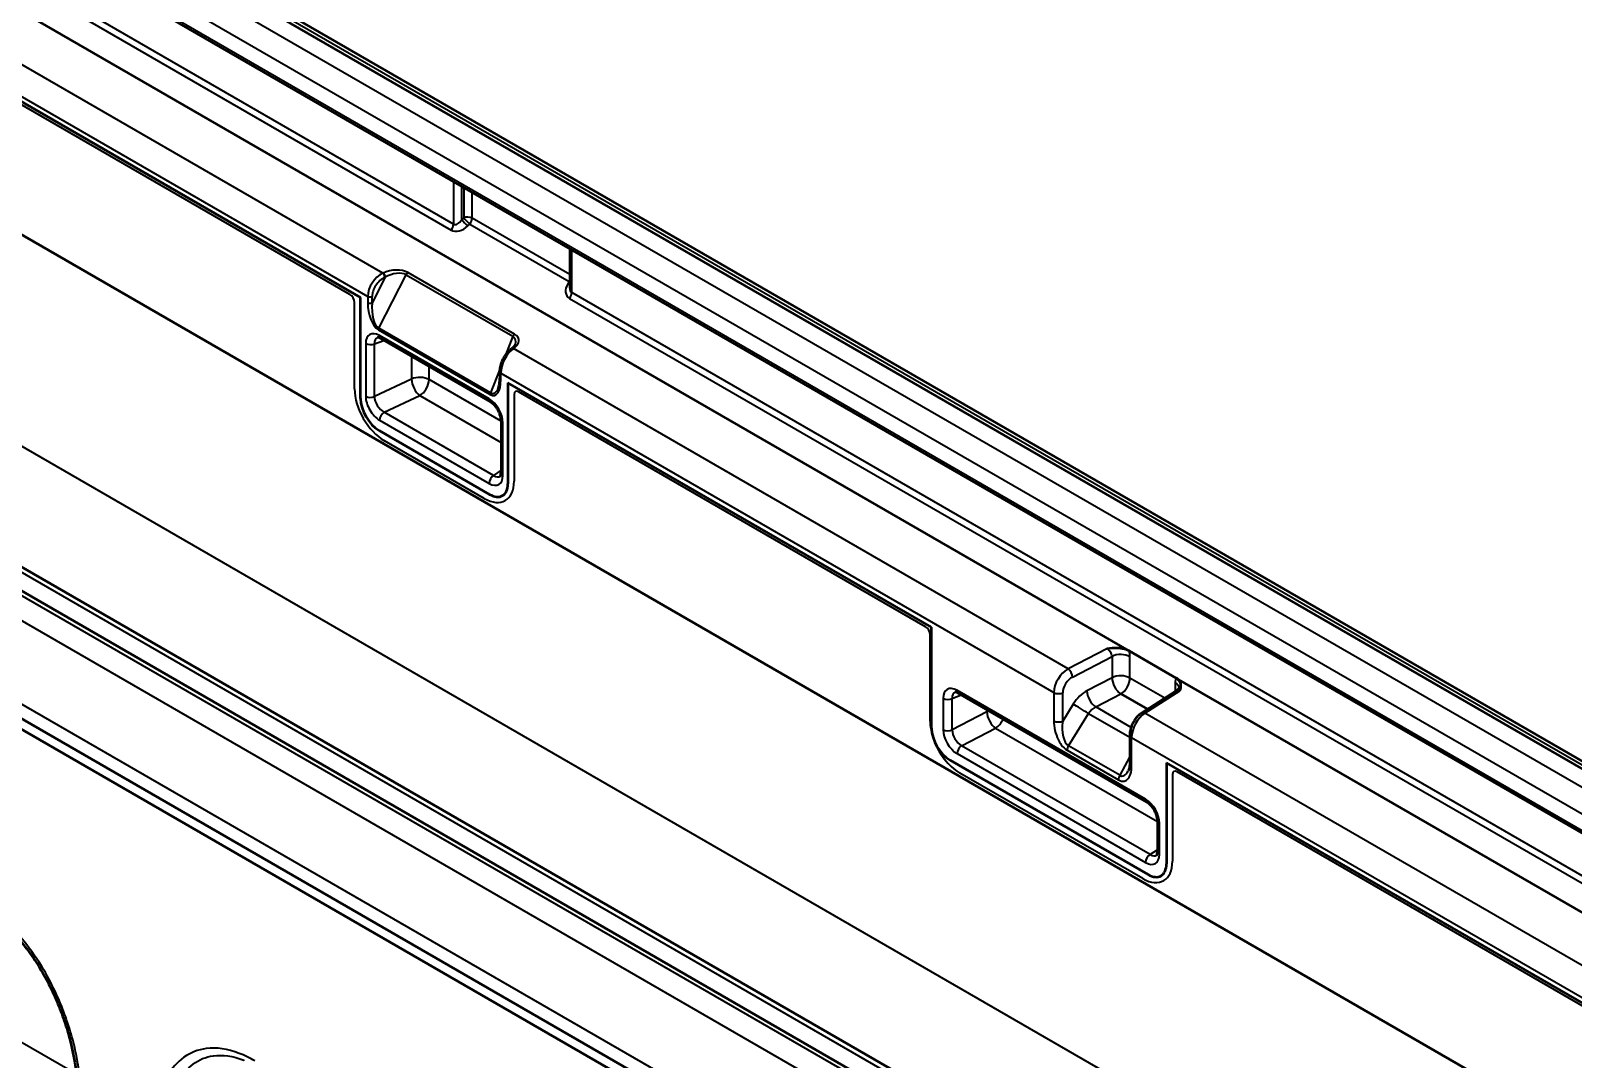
# Model space of a CAD drawing. Header units: millimetres. Extents: x 0 to 1485, y 0 to 1050.
# Drawn here: x 296.8 to 415.2, y 166.3 to 245.3 of the extents above; entities that cross this region are included whole.
import ezdxf

# ---------------------------------------------------------------- set-up
doc = ezdxf.new("R2010")
doc.units = ezdxf.units.MM
doc.header["$LTSCALE"] = 2.5
doc.layers.add('Sichtbar (ISO)', color=7, linetype='Continuous', lineweight=50)
doc.layers.add('Sichtbar schmal (ISO)', color=7, linetype='Continuous', lineweight=35)

msp = doc.modelspace()

# ---------------------------------------------------------------- linework, layer by layer
at = {"layer": 'Sichtbar (ISO)'}
for p, q in [((465.283, 131.913), (114.558, 334.404)), ((423.918, 117.828), (70.364, 321.952)), ((322.094, 224.789), (257.748, 261.94)), ((473.238, 155.489), (296.815, 257.347)), ((474.04, 155.626), (297.617, 257.484)), ((467.838, 153.677), (298.18, 251.63)), ((381.105, 197.66), (297.315, 246.036)), ((250.594, 230.363), (427.018, 128.505)), ((248.732, 229.586), (425.155, 127.728)), ((338.154, 228.55), (338.154, 225.526)), ((322.094, 217.033), (322.094, 224.789)), ((323.641, 221.645), (332.068, 216.78)), ((247.318, 220.605), (423.741, 118.747)), ((333.705, 220.888), (333.683, 220.872)), ((247.318, 219.788), (423.741, 117.93)), ((332.787, 219.084), (332.787, 218.605)), ((365.935, 199.478), (333.408, 218.257)), ((333.408, 218.257), (333.408, 210.501)), ((331.994, 209.684), (323.508, 214.583)), ((332.873, 215.386), (332.873, 211.337)), ((365.935, 191.721), (365.935, 199.478)), ((384.706, 195.581), (381.105, 197.66)), ((468.496, 147.205), (384.706, 195.581)), ((367.988, 194.409), (382.473, 186.046)), ((380.459, 194.359), (382.503, 193.179)), ((384.769, 194.631), (382.05, 192.888)), ((381.15, 191.221), (381.15, 189.046)), ((382.552, 180.494), (367.349, 189.272)), ((423.211, 166.41), (383.966, 189.068)), ((383.966, 189.068), (383.966, 181.311)), ((383.28, 184.644), (383.28, 182.235))]:
    msp.add_line(p, q, dxfattribs=at)
for centre, major_axis, start_param, end_param in [((323.508, 216.216), (-1, 1.732), 0.7853982, 2.3561945), ((331.994, 211.317), (1, -1.732), 5.4977871, 7.0685835), ((367.349, 190.905), (-1, 1.732), 0.7853982, 2.3561945), ((382.552, 182.127), (1, -1.732), 5.4977871, 7.0685835)]:
    msp.add_ellipse(centre, major_axis=major_axis, ratio=0.5773503, start_param=start_param, end_param=end_param, dxfattribs=at)
for points, knots in [([(323.641, 221.645), (323.61, 221.663), (323.581, 221.678), (323.527, 221.7), (323.503, 221.708), (323.462, 221.719), (323.445, 221.721), (323.419, 221.723), (323.41, 221.723), (323.398, 221.721), (323.396, 221.72), (323.395, 221.72)], [-0.77993495, -0.77993495, -0.77993495, -0.77993495, -0.64466595, -0.64466595, -0.50939694, -0.50939694, -0.37412793, -0.37412793, -0.23885892, -0.23885892, -0.10358992, -0.10358992, -0.10358992, -0.10358992]), ([(332.787, 219.084), (332.787, 219.211), (332.802, 219.344), (332.86, 219.614), (332.902, 219.751), (333.01, 220.019), (333.075, 220.149), (333.223, 220.394), (333.306, 220.508), (333.486, 220.711), (333.582, 220.8), (333.683, 220.872)], [0, 0, 0, 0, 0.3141593, 0.3141593, 0.6283185, 0.6283185, 0.9424778, 0.9424778, 1.2566371, 1.2566371, 1.5707963, 1.5707963, 1.5707963, 1.5707963]), ([(333.705, 220.888), (333.734, 220.909), (333.761, 220.93), (333.811, 220.973), (333.833, 220.994), (333.874, 221.037), (333.892, 221.058), (333.923, 221.1), (333.937, 221.12), (333.959, 221.159), (333.968, 221.178), (333.975, 221.196)], [4.71238898, 4.71238898, 4.71238898, 4.71238898, 4.82100907, 4.82100907, 4.92962917, 4.92962917, 5.03824926, 5.03824926, 5.14686936, 5.14686936, 5.25548945, 5.25548945, 5.25548945, 5.25548945]), ([(332.676, 217.876), (332.689, 217.91), (332.702, 217.948), (332.725, 218.03), (332.736, 218.074), (332.754, 218.167), (332.761, 218.217), (332.774, 218.321), (332.779, 218.375), (332.785, 218.488), (332.787, 218.546), (332.787, 218.605)], [0.89985535, 0.89985535, 0.89985535, 0.89985535, 1.00847545, 1.00847545, 1.11709554, 1.11709554, 1.22571564, 1.22571564, 1.33433573, 1.33433573, 1.44295583, 1.44295583, 1.44295583, 1.44295583]), ([(332.873, 215.386), (332.873, 215.452), (332.865, 215.529), (332.832, 215.698), (332.806, 215.79), (332.734, 215.981), (332.687, 216.079), (332.579, 216.267), (332.517, 216.358), (332.386, 216.519), (332.316, 216.591), (332.186, 216.704), (332.124, 216.748), (332.068, 216.78)], [-0.779935, -0.779935, -0.779935, -0.779935, -0.5315834, -0.5315834, -0.2717127, -0.2717127, -0.0034149, -0.0034149, 0.2679019, 0.2679019, 0.536284, 0.536284, 0.779935, 0.779935, 0.779935, 0.779935]), ([(332.813, 211.086), (332.813, 211.086), (332.814, 211.087), (332.82, 211.094), (332.825, 211.101), (332.837, 211.123), (332.844, 211.138), (332.856, 211.179), (332.862, 211.205), (332.87, 211.265), (332.873, 211.299), (332.873, 211.337)], [-0.72725902, -0.72725902, -0.72725902, -0.72725902, -0.58180722, -0.58180722, -0.43635541, -0.43635541, -0.29090361, -0.29090361, -0.1454518, -0.1454518, 0, 0, 0, 0]), ([(381.105, 197.66), (380.999, 197.721), (380.874, 197.769), (380.553, 197.85), (380.372, 197.867), (379.946, 197.883), (379.669, 197.856), (379.399, 197.83), (379.398, 197.83), (379.396, 197.83)], [0, 0, 0, 0, 0.08967806, 0.08967806, 0.20998507, 0.20998507, 0.4517981, 0.4517981, 0.45295355, 0.45295355, 0.45295355, 0.45295355]), ([(385, 194.594), (385, 194.595), (385.001, 194.596), (385.046, 194.752), (385.093, 194.912), (385.064, 195.157), (385.036, 195.262), (384.895, 195.448), (384.812, 195.52), (384.706, 195.581)], [-0.0007807, -0.0007807, -0.0007807, -0.0007807, 0, 0, 0.16338726, 0.16338726, 0.24467583, 0.24467583, 0.30526914, 0.30526914, 0.30526914, 0.30526914]), ([(367.988, 194.409), (367.956, 194.427), (367.926, 194.442), (367.872, 194.465), (367.847, 194.473), (367.806, 194.483), (367.789, 194.485), (367.764, 194.486), (367.755, 194.486), (367.745, 194.484), (367.743, 194.483), (367.743, 194.483)], [-0.4598187, -0.4598187, -0.4598187, -0.4598187, -0.31974524, -0.31974524, -0.17967178, -0.17967178, -0.03959831, -0.03959831, 0.10047515, 0.10047515, 0.24054861, 0.24054861, 0.24054861, 0.24054861]), ([(384.941, 194.838), (384.941, 194.838), (384.94, 194.836), (384.936, 194.822), (384.93, 194.806), (384.906, 194.764), (384.888, 194.738), (384.838, 194.683), (384.805, 194.655), (384.769, 194.631)], [0.21167974, 0.21167974, 0.21167974, 0.21167974, 0.30312438, 0.30312438, 0.45468658, 0.45468658, 0.60624877, 0.60624877, 0.75781096, 0.75781096, 0.75781096, 0.75781096]), ([(382.05, 192.888), (381.942, 192.819), (381.843, 192.735), (381.663, 192.548), (381.581, 192.444), (381.435, 192.222), (381.372, 192.104), (381.266, 191.859), (381.224, 191.733), (381.166, 191.478), (381.15, 191.35), (381.15, 191.221)], [-1.5707963, -1.5707963, -1.5707963, -1.5707963, -1.2566371, -1.2566371, -0.9424778, -0.9424778, -0.6283185, -0.6283185, -0.3141593, -0.3141593, 0, 0, 0, 0]), ([(381.15, 189.046), (381.15, 188.991), (381.148, 188.938), (381.141, 188.838), (381.135, 188.79), (381.121, 188.702), (381.112, 188.66), (381.093, 188.586), (381.082, 188.552), (381.06, 188.493), (381.048, 188.468), (381.037, 188.447)], [-1.4967652, -1.4967652, -1.4967652, -1.4967652, -1.38113706, -1.38113706, -1.26550892, -1.26550892, -1.14988077, -1.14988077, -1.03425263, -1.03425263, -0.91862448, -0.91862448, -0.91862448, -0.91862448]), ([(383.28, 184.644), (383.28, 184.711), (383.272, 184.788), (383.239, 184.958), (383.213, 185.052), (383.14, 185.244), (383.093, 185.343), (382.983, 185.534), (382.921, 185.625), (382.789, 185.787), (382.719, 185.859), (382.589, 185.971), (382.529, 186.014), (382.473, 186.046)], [-1.105507, -1.105507, -1.105507, -1.105507, -0.8565333, -0.8565333, -0.5948252, -0.5948252, -0.3242428, -0.3242428, -0.051128, -0.051128, 0.2177651, 0.2177651, 0.4598187, 0.4598187, 0.4598187, 0.4598187]), ([(383.219, 181.982), (383.219, 181.982), (383.22, 181.982), (383.225, 181.988), (383.23, 181.994), (383.242, 182.015), (383.249, 182.03), (383.262, 182.071), (383.268, 182.097), (383.277, 182.159), (383.28, 182.195), (383.28, 182.235)], [-0.75781096, -0.75781096, -0.75781096, -0.75781096, -0.60624877, -0.60624877, -0.45468658, -0.45468658, -0.30312438, -0.30312438, -0.15156219, -0.15156219, 0, 0, 0, 0]), ([(292.958, 177.975), (293.299, 177.778), (293.648, 177.547), (294.32, 177.035), (294.645, 176.758), (295.275, 176.16), (295.579, 175.841), (296.177, 175.151), (296.47, 174.78), (297.04, 173.988), (297.315, 173.566), (297.85, 172.669), (298.11, 172.186), (298.588, 171.201), (298.806, 170.698), (299.198, 169.69), (299.372, 169.188), (299.83, 167.68), (300.054, 166.676), (300.24, 165.448), (300.273, 165.192), (300.302, 164.939)], [-3.456559, -3.456559, -3.456559, -3.456559, -3.1339519, -3.1339519, -2.8308724, -2.8308724, -2.531953, -2.531953, -2.2277391, -2.2277391, -1.9105333, -1.9105333, -1.5667404, -1.5667404, -1.2210844, -1.2210844, -0.8754285, -0.8754285, -0.1841167, -0.1841167, 0, 0, 0, 0])]:
    msp.add_open_spline(points, degree=3, knots=knots, dxfattribs=at)
at = {"layer": 'Sichtbar schmal (ISO)'}
for p, q in [((463.752, 116.553), (113.027, 319.044)), ((473.508, 155.612), (297.084, 257.47)), ((472.001, 154.775), (295.578, 256.633)), ((471.117, 153.244), (294.694, 255.102)), ((467.735, 153.906), (298.076, 251.859)), ((300.144, 246.657), (329.045, 229.97)), ((329.222, 230.426), (300.32, 247.112)), ((323.796, 226.665), (292.721, 244.606)), ((291.707, 242.742), (322.642, 224.881)), ((321.277, 225.037), (291.707, 242.109)), ((329.222, 233.707), (329.222, 230.426)), ((329.863, 230.783), (329.863, 233.338)), ((330.007, 233.254), (330.007, 230.923)), ((330.647, 230.891), (330.647, 232.885)), ((249.969, 230.301), (426.393, 128.443)), ((330.007, 230.923), (329.863, 230.783)), ((330.326, 230.295), (330.471, 230.435)), ((330.471, 230.435), (338.113, 226.023)), ((338.154, 226.557), (330.647, 230.891)), ((248.463, 229.398), (424.886, 127.54)), ((247.671, 227.926), (424.094, 126.068)), ((338.301, 225.184), (338.301, 228.466)), ((323.981, 226.361), (322.976, 224.393)), ((323.487, 222.442), (325.582, 226.548)), ((323.824, 226.678), (323.796, 226.665)), ((323.953, 226.348), (323.981, 226.361)), ((325.582, 226.548), (333.776, 221.817)), ((333.921, 221.988), (325.727, 226.718)), ((338.113, 226.023), (338.012, 225.858)), ((430.338, 172.046), (338.301, 225.184)), ((321.629, 217.775), (321.629, 224.425)), ((322.642, 224.881), (322.642, 224.403)), ((322.976, 224.393), (322.976, 224.871)), ((338.124, 224.729), (430.162, 171.591)), ((424.094, 119.658), (247.671, 221.516)), ((323.151, 221.245), (323.882, 221.506)), ((323.455, 222.306), (332.047, 217.346)), ((332.079, 217.481), (323.487, 222.442)), ((331.964, 217.009), (323.538, 221.874)), ((333.776, 221.817), (333.207, 220.363)), ((322.483, 221.265), (322.483, 217.216)), ((323.151, 217.196), (323.151, 221.245)), ((326.009, 220.278), (326.009, 218.532)), ((333.828, 220.873), (333.85, 220.889)), ((376.42, 196.282), (333.828, 220.873)), ((327.345, 218.492), (327.345, 219.507)), ((332.806, 219.337), (332.079, 217.481)), ((326.009, 218.532), (323.151, 217.196)), ((332.873, 215.3), (327.345, 218.492)), ((332.86, 218.982), (375.322, 194.466)), ((332.86, 218.503), (332.86, 218.982)), ((323.903, 215.988), (326.638, 217.267)), ((326.638, 217.267), (332.873, 213.667)), ((333.874, 217.356), (333.874, 210.705)), ((365.471, 199.521), (334.226, 217.561)), ((332.306, 211.137), (323.903, 215.988)), ((323.55, 215.376), (331.953, 210.524)), ((333.019, 211.133), (333.019, 215.182)), ((331.585, 209.373), (323.917, 213.8)), ((332.873, 211.541), (332.306, 211.137)), ((365.823, 192.259), (365.823, 198.91)), ((379.396, 197.83), (376.42, 196.282)), ((376.754, 195.659), (379.789, 197.237)), ((379.789, 197.237), (379.789, 195.604)), ((381.166, 195.583), (381.166, 197.216)), ((379.789, 195.604), (377.865, 194.604)), ((383.843, 194.038), (381.166, 195.583)), ((367.516, 194.013), (368.198, 194.288)), ((382.37, 186.275), (367.885, 194.638)), ((375.322, 194.466), (375.322, 192.291)), ((376.01, 192.281), (376.01, 194.456)), ((378.534, 193.358), (380.459, 194.359)), ((380.459, 194.359), (382.503, 193.179)), ((382.32, 192.876), (385, 194.594)), ((384.645, 195.208), (384.645, 194.552)), ((366.828, 194.023), (366.828, 191.614)), ((367.516, 191.603), (367.516, 194.013)), ((370.179, 193.144), (370.179, 192.988)), ((376.813, 193.579), (376.01, 192.281)), ((381.247, 191.792), (378.534, 193.358)), ((370.179, 192.988), (367.516, 191.603)), ((376.448, 190.381), (377.982, 192.861)), ((377.982, 192.861), (381.15, 191.032)), ((424.912, 168.285), (382.32, 192.876)), ((368.244, 190.388), (370.849, 191.742)), ((370.849, 191.742), (383.28, 184.565)), ((381.296, 188.842), (381.296, 191.017)), ((381.296, 191.017), (423.758, 166.502)), ((367.89, 189.776), (382.364, 181.419)), ((382.718, 182.032), (368.244, 190.388)), ((376.345, 190.033), (380.274, 187.764)), ((380.377, 188.113), (376.448, 190.381)), ((381.15, 189.55), (380.377, 188.113)), ((422.393, 166.657), (384.784, 188.371)), ((382.143, 180.183), (368.112, 188.284)), ((384.432, 188.166), (384.432, 181.515)), ((383.426, 182.031), (383.426, 184.44)), ((383.28, 182.392), (382.718, 182.032)), ((300.276, 165.158), (292.396, 169.703))]:
    msp.add_line(p, q, dxfattribs=at)
for centre, major_axis, ratio, start_param, end_param in [((330.294, 230.687), (-0.5, 0), 0.5773503, 3.9269908, 5.3232542), ((328.869, 230.222), (0.25, 0.433), 0.5773503, 4.4505896, 5.4977871), ((329.753, 230.85), (-0.843, -0.771), 0.6979017, 0.2172594, 1.6135228), ((329.576, 231.101), (-0.342, -0.682), 0.5346109, 6.2521364, 7.6483998), ((330.149, 230.546), (0.348, -0.359), 0.12175, 3.8809968, 5.3648595), ((330.294, 230.687), (0.348, -0.359), 0.12175, 3.8809968, 5.3648595), ((330.294, 230.687), (0.25, 0.433), 0.5773503, 4.4505896, 5.4977871), ((323.796, 225.44), (-0.857, -1.235), 0.625286, 3.9790037, 5.5498), ((323.953, 225.328), (0.734, 1.017), 0.6341106, 0.8499338, 2.4207302), ((323.796, 226.461), (0.106, -0.226), 0.5138379, 0.8325514, 2.4033477), ((324.61, 226.117), (-1.42, -0.216), 0.5346616, 3.7311777, 5.2162444), ((323.824, 226.474), (-0.106, 0.226), 0.5138379, 3.974144, 5.5449403), ((324.61, 225.913), (1.188, 0.394), 0.5354703, 0.458747, 1.9438137), ((325.727, 226.514), (0.125, 0.217), 0.5773503, 0.7853982, 1.7453293), ((321.275, 224.628), (-0.249, 0.434), 0.5805074, 3.9338933, 5.499219), ((338.831, 225.608), (-0.843, -0.771), 0.6979017, 5.1041813, 6.5004447), ((337.835, 226.109), (0.426, -0.261), 0.2960565, 5.3117602, 5.7193289), ((337.936, 226.274), (-0.25, -0.433), 0.5773503, 1.3089969, 1.4498652), ((337.936, 226.274), (0.426, -0.261), 0.2960565, 5.3117602, 5.4187278), ((337.947, 224.98), (-0.25, -0.433), 0.5773503, 1.3089969, 2.3561945), ((338.654, 225.86), (-0.342, -0.682), 0.5346109, 5.4667382, 6.2521364), ((322.819, 224.983), (-0.25, 0), 0.5773503, 0.7853982, 2.2514747), ((323.531, 224.042), (0.229, -1.806), 0.4754597, 4.4513154, 5.936382), ((322.819, 224.505), (-0.25, 0), 0.5773503, 0.7853982, 2.2514747), ((323.708, 224.144), (-0.065, -1.747), 0.4267709, 4.5855287, 6.0705954), ((323.55, 220.636), (-0.758, 1.313), 0.5710761, 5.5032504, 7.0631203), ((323.903, 220.84), (-0.586, 0.84), 0.5621281, 6.1312507, 7.0147756), ((323.632, 222.409), (-0.125, -0.217), 0.5773503, 4.8869219, 5.4977871), ((323.891, 222.078), (-0.25, -0.433), 0.5773503, 5.4977871, 6.2831853), ((333.921, 221.783), (0.125, 0.217), 0.5773503, 0.7853982, 1.7453293), ((332.879, 221.139), (1.108, 0.44), 0.6019721, 5.7715073, 6.7134735), ((332.879, 221.343), (-1.36, -0.242), 0.5782051, 2.2586988, 3.7437654), ((322.837, 221.469), (0.5, 0), 0.5773503, 3.9269908, 5.3930674), ((333.828, 219.648), (0.659, 1.351), 0.5249266, 0.7487243, 2.3195206), ((333.828, 220.669), (-0.145, 0.204), 0.634537, 5.439648, 6.2831853), ((333.85, 220.685), (-0.145, 0.204), 0.634537, 5.439648, 6.2831853), ((333.037, 219.084), (-0.25, 0), 0.5773503, 0, 0.7853982), ((326.638, 218.083), (-1, 0), 0.5773503, 3.9269908, 5.3930674), ((326.638, 218.083), (0.424, -0.906), 0.5138379, 3.974144, 5.5449403), ((326.638, 218.083), (0.5, 0.866), 0.5773503, 3.9269908, 5.4977871), ((331.971, 219.169), (0.383, -1.887), 0.4251727, 5.9237943, 7.408861), ((333.037, 218.605), (-0.25, 0), 0.5773503, 0, 0.7853982), ((323.93, 216.461), (-1.616, 2.822), 0.5805074, 0.7923007, 2.3576264), ((323.55, 216.601), (0.758, -1.299), 0.5773328, 3.9214978, 5.4922942), ((322.837, 217.421), (0.5, 0), 0.5773503, 3.9269908, 5.3930674), ((323.903, 216.805), (-0.553, 0.841), 0.6058841, 0.7449672, 2.3157635), ((331.953, 215.784), (-0.75, 1.299), 0.5836934, 3.932454, 5.4923239), ((332.318, 217.213), (-0.25, -0.433), 0.5773503, 5.4977871, 6.2831853), ((332.224, 217.448), (-0.125, -0.217), 0.5773503, 4.8869219, 5.4977871), ((332.148, 219.271), (0.111, -1.839), 0.3793738, 6.0282942, 6.9702604), ((334.228, 217.149), (-0.25, 0.437), 0.5741908, 5.5045995, 7.0699252), ((323.903, 215.58), (0.25, 0.433), 0.5773503, 0.7853982, 2.3561945), ((333.373, 215.386), (-0.5, 0), 0.5773503, 0, 0.7853982), ((332.306, 210.728), (0.25, 0.433), 0.5773503, 0.7853982, 2.3561945), ((331.953, 211.749), (-0.758, 1.299), 0.5773328, 2.3507015, 3.9214978), ((332.306, 211.953), (0.473, -0.888), 0.5470267, 5.5109434, 6.3544807), ((333.373, 211.337), (-0.5, 0), 0.5773503, 0, 0.7853982), ((331.572, 212.048), (1.625, -2.838), 0.5741908, 5.5045995, 7.0699252), ((365.469, 199.112), (-0.249, 0.434), 0.5805074, 3.9338933, 5.499219), ((379.396, 197.421), (0.297, -0.406), 0.632959, 0.7137843, 2.2845807), ((380.459, 196.808), (1, 0), 0.5773503, 0.7853982, 2.3038346), ((380.104, 197.83), (-0.752, 1.299), 0.5773492, 3.9256194, 4.2654563), ((376.42, 195.057), (-0.791, -1.275), 0.5971443, 3.9457162, 5.5165125), ((376.754, 194.843), (0.541, 0.842), 0.6067281, 0.8144677, 2.3852641), ((376.42, 195.874), (-0.231, 0.444), 0.5463429, 3.9518352, 5.5226315), ((380.459, 195.175), (1, 0), 0.5773503, 0.7853982, 2.3038346), ((380.459, 195.175), (0.461, -0.887), 0.5463429, 3.9518352, 5.5226315), ((380.459, 195.175), (0.5, 0.866), 0.5773503, 3.9269908, 5.4977871), ((385.707, 194.594), (0.752, -1.299), 0.5773492, 3.5857825, 3.9256194), ((367.89, 193.403), (-0.75, 1.31), 0.5741908, 5.5045995, 7.0699252), ((368.244, 193.607), (-0.557, 0.847), 0.5550547, 6.1728645, 7.0378229), ((368.238, 194.842), (-0.25, -0.433), 0.5773503, 5.4977871, 6.2831853), ((375.676, 194.671), (-0.5, 0), 0.5773503, 0.7853982, 2.3038346), ((377.865, 192.971), (-1.083, -1.683), 0.6067281, 3.9560604, 4.7414586), ((378.534, 194.175), (0.461, -0.887), 0.5463429, 3.9518352, 5.5226315), ((383.938, 194.799), (1, 0), 0.5773503, 0.046835, 0.7853982), ((385, 194.186), (-0.217, 0.453), 0.5150771, 5.5340117, 6.3469971), ((367.182, 194.227), (0.5, 0), 0.5773503, 3.9269908, 5.4454273), ((370.849, 192.559), (-1, 0), 0.5773503, 5.2516943, 5.4454273), ((377.482, 193.149), (-0.851, 0.526), 0.0213807, 4.0972327, 5.6310135), ((378.534, 192.542), (0.587, 0.814), 0.6339676, 0.8497214, 1.6351196), ((368.124, 190.945), (-1.616, 2.822), 0.5805074, 0.7923007, 2.3576264), ((370.849, 192.559), (0.461, -0.887), 0.5463429, 3.9518352, 5.5226315), ((370.849, 192.559), (0.5, 0.866), 0.5773503, 3.9269908, 4.8855154), ((375.676, 192.495), (0.5, 0), 0.5773503, 3.9269908, 5.4454273), ((376.384, 191.742), (0.453, -1.8), 0.5337489, 4.2715845, 5.0889953), ((376.738, 191.946), (-0.137, -1.612), 0.4722145, 4.5434755, 6.0772562), ((382.32, 191.651), (0.712, 1.321), 0.55685, 0.7691142, 2.3399105), ((382.32, 192.467), (-0.27, 0.421), 0.6067752, 5.4701999, 6.2831853), ((367.89, 191), (0.752, -1.299), 0.5773492, 3.9256194, 5.4964157), ((367.182, 191.818), (0.5, 0), 0.5773503, 3.9269908, 5.4454273), ((368.244, 191.205), (-0.523, 0.854), 0.5921607, 0.7688057, 2.339602), ((376.384, 191.742), (0.453, -1.8), 0.5337489, 5.0889953, 5.359804), ((381.65, 191.221), (-0.5, 0), 0.5773503, 0, 0.7853982), ((368.244, 189.98), (0.25, 0.433), 0.5773503, 0.7853982, 2.3561945), ((376.384, 191.742), (0.453, -1.8), 0.5337489, 5.359804, 5.8053653), ((376.698, 190.237), (-0.25, -0.433), 0.5773503, 4.712389, 5.4977871), ((380.588, 189.723), (-0.032, -1.665), 0.4378468, 6.0335333, 6.9891733), ((380.234, 189.519), (0.523, -1.84), 0.5024114, 0.2385499, 1.0559607), ((381.65, 189.046), (-0.5, 0), 0.5773503, 0, 0.7853982), ((384.786, 187.959), (-0.25, 0.437), 0.5741908, 5.5045995, 7.0699252), ((380.627, 187.969), (0.25, 0.433), 0.5773503, 1.5707963, 2.3561945), ((380.234, 189.519), (0.523, -1.84), 0.5024114, 5.8053653, 6.2509265), ((380.234, 189.519), (0.523, -1.84), 0.5024114, 6.2509265, 6.5217352), ((382.364, 185.047), (-0.746, 1.303), 0.5805074, 3.9338933, 5.499219), ((382.723, 186.479), (-0.25, -0.433), 0.5773503, 5.4977871, 6.2831853), ((383.78, 184.644), (-0.5, 0), 0.5773503, 0, 0.7853982), ((382.13, 182.858), (1.625, -2.838), 0.5741908, 5.5045995, 7.0699252), ((382.718, 181.623), (0.25, 0.433), 0.5773503, 0.7853982, 2.3561945), ((382.364, 182.644), (-0.752, 1.299), 0.5773492, 2.3548231, 3.9256194), ((382.718, 182.848), (0.484, -0.877), 0.562131, 5.5075341, 6.3205194), ((383.78, 182.235), (-0.5, 0), 0.5773503, 0, 0.7853982)]:
    msp.add_ellipse(centre, major_axis=major_axis, ratio=ratio, start_param=start_param, end_param=end_param, dxfattribs=at)
for points, knots in [([(300.588, 164.643), (300.56, 164.891), (300.528, 165.141), (300.372, 166.187), (300.206, 167.002), (299.679, 168.976), (299.27, 170.143), (298.447, 171.94), (298.115, 172.578), (297.303, 173.949), (296.797, 174.684), (295.597, 176.16), (294.89, 176.873), (293.688, 177.841), (293.217, 178.164), (292.75, 178.433)], [0, 0, 0, 0, 0.1719348, 0.1719348, 0.7120557, 0.7120557, 1.4715274, 1.4715274, 1.8996271, 1.8996271, 2.427655, 2.427655, 3.0608267, 3.0608267, 3.456559, 3.456559, 3.456559, 3.456559]), ([(313.979, 166.182), (313.577, 166.414), (313.172, 166.611), (311.879, 167.107), (311.019, 167.232), (309.605, 167.052), (309.03, 166.821), (308.025, 166.106), (307.602, 165.626), (306.662, 164.081), (306.289, 162.823), (306.116, 161.451)], [0, 0, 0, 0, 0.3415162, 0.3415162, 1.1054106, 1.1054106, 1.7385512, 1.7385512, 2.3716917, 2.3716917, 3.4630186, 3.4630186, 3.4630186, 3.4630186]), ([(307.233, 161.235), (307.338, 162.522), (307.629, 163.704), (308.429, 165.157), (308.798, 165.608), (309.69, 166.282), (310.207, 166.5), (311.495, 166.673), (312.287, 166.559), (313.128, 166.236), (313.138, 166.232), (313.148, 166.228)], [-3.4630186, -3.4630186, -3.4630186, -3.4630186, -2.3716917, -2.3716917, -1.7385512, -1.7385512, -1.1054106, -1.1054106, -0.3415162, -0.3415162, -0.3325146, -0.3325146, -0.3325146, -0.3325146])]:
    msp.add_open_spline(points, degree=3, knots=knots, dxfattribs=at)

doc.saveas('drawing.dxf')
